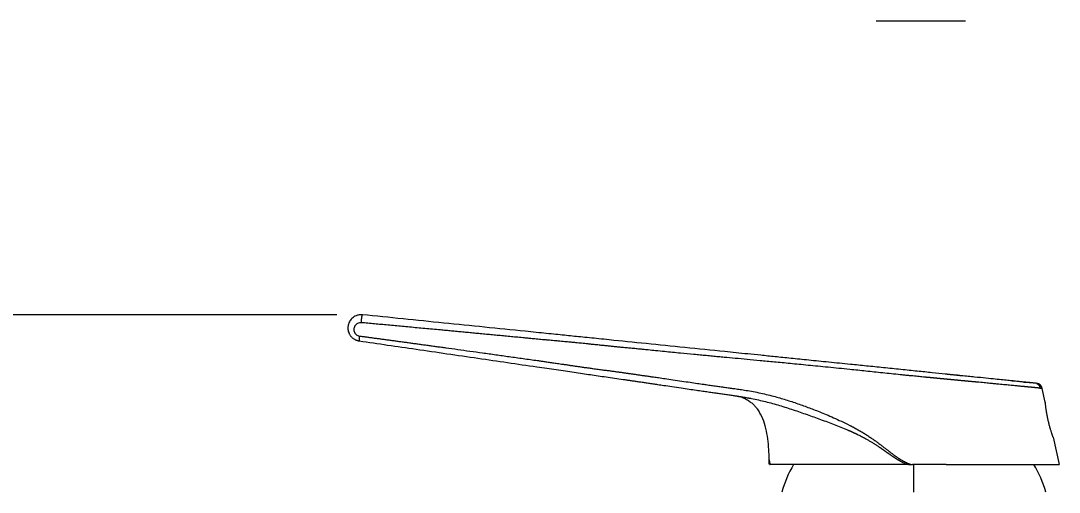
# Model space of a CAD drawing. Extents: x 840 to 1630, y 0 to 579.
# Drawn here: x 1212.2 to 1373.6, y 377.2 to 450.4 of the extents above; entities that cross this region are included whole.
import ezdxf

# ---------------------------------------------------------------- set-up
doc = ezdxf.new("R2010")
doc.units = 0
doc.header["$LTSCALE"] = 10
doc.header["$MEASUREMENT"] = 0
doc.header["$PDMODE"] = 3
doc.header["$PDSIZE"] = -10
doc.layers.get('0').update_dxf_attribs({"linetype": 'CONTINUOUS'})
doc.layers.get('DEFPOINTS').update_dxf_attribs({"linetype": 'CONTINUOUS'})
doc.layers.add('1', color=7, linetype='CONTINUOUS')
doc.styles.add('Daelim Dimension', font='NanumGothic.ttf')
doc.dimstyles.new('DEFAULT', dxfattribs={"dimscale": 2, "dimtxt": 2, "dimasz": 2, "dimexe": 0, "dimexo": 2, "dimgap": 1, "dimtad": 1, "dimdec": 0, "dimzin": 9, "dimdsep": 46, "dimtxsty": 'Daelim Dimension', "dimcen": 0.5, "dimclrd": 5, "dimclre": 5, "dimclrt": 256, "dimadec": 1, "dimazin": 0, "dimtfac": 1, "dimtdec": 0, "dimtix": 1, "dimtmove": 0, "dimatfit": 3, "dimfxl": 1, "dimtolj": 1, "dimtzin": 1, "dimlwd": 9, "dimlwe": 9, "dimarcsym": 0})

# ---------------------------------------------------------------- blocks, each defined once
blk = doc.blocks.new('*D1')
at = {"color": 5, "lineweight": 9, "ltscale": 0.5, "transparency": 16777216}
for p, q in [((1261.28, 404.71), (1140.57, 404.71)), ((1142.57, 261.15), (1142.57, 400.71)), ((1333.13, 257.15), (1140.57, 257.15))]:
    blk.add_line(p, q, dxfattribs=at)
at = {"color": 5, "ltscale": 0.5, "transparency": 16777216}
for points in [[(1141.91, 400.71), (1143.24, 400.71), (1142.57, 404.71)], [(1141.91, 261.15), (1143.24, 261.15), (1142.57, 257.15)]]:
    blk.add_solid(points, dxfattribs=at)
at = {"layer": 'DEFPOINTS', "color": 0, "ltscale": 0.5, "transparency": 16777216}
for p in [(1142.57, 404.71), (1265.28, 404.71), (1337.13, 257.15)]:
    blk.add_point(p, dxfattribs=at)
at = {"color": 7, "lineweight": -3, "ltscale": 0.5, "transparency": 16777216, "insert": (1135.13, 330.93), "char_height": 10, "attachment_point": 5, "rotation": 90, "style": 'Daelim Dimension'}
blk.add_mtext('\\A1;148', dxfattribs=at)

msp = doc.modelspace()

# ---------------------------------------------------------------- linework, layer by layer
at = {"layer": '1', "color": 7, "linetype": 'Continuous', "lineweight": 18}
for p, q in [((1371.4, 391.13), (1370.92, 393.3)), ((1323.51, 392.1), (1323.51, 392.1)), ((1323.51, 392.1), (1323.51, 392.1)), ((1323.51, 392.1), (1323.51, 392.1)), ((1371.4, 391.13), (1371.4, 391.12)), ((1372.61, 385.71), (1373.56, 381.45))]:
    msp.add_line(p, q, dxfattribs=at)
at = {"layer": '1', "color": 7, "linetype": 'Continuous', "lineweight": 13}
msp.add_line((1350.96, 377.15), (1350.96, 381.48), dxfattribs=at)
at = {"layer": '1', "color": 7, "linetype": 'Continuous', "lineweight": 18}
for centre, start, end in [((1346.84, 372.67), 148.8775, 164.6659), ((1355.08, 372.67), 15.3328, 31.0689)]:
    msp.add_arc(centre, 17, start, end, dxfattribs=at)
msp.add_ellipse((1369.94, 393.08), major_axis=(0.101, 0.995), ratio=1, start_param=5.03359, end_param=6.283181, dxfattribs=at)
for points, knots in [([(1345.13, 450.43), (1346.26, 450.43), (1347.4, 450.43), (1349.12, 450.43), (1349.7, 450.43), (1350.87, 450.43), (1351.45, 450.43), (1352.19, 450.43), (1352.34, 450.43), (1352.56, 450.43), (1352.63, 450.43), (1352.78, 450.43), (1353.15, 450.43), (1353.52, 450.43), (1354.39, 450.43), (1354.98, 450.43), (1356.13, 450.43), (1356.71, 450.43), (1357.85, 450.43), (1358.42, 450.43), (1358.98, 450.43)], [0, 0, 0, 0, 0.25, 0.25, 0.375, 0.375, 0.5, 0.5, 0.53125, 0.53125, 0.546875, 0.546875, 0.5625, 0.625, 0.625, 0.75, 0.75, 0.875, 0.875, 1, 1, 1, 1]), ([(1265.28, 404.71), (1265.1, 404.73), (1264.76, 404.73), (1264.16, 404.57), (1263.62, 404.21), (1263.25, 403.72), (1263.05, 403.22), (1262.97, 402.64), (1263.02, 402.18), (1263.14, 401.96), (1263.14, 401.95)], [0, 0, 0, 0, 0.126346, 0.240537, 0.431813, 0.576845, 0.682646, 0.816564, 0.998628, 1, 1, 1, 1]), ([(1290.57, 402.16), (1288.46, 402.38), (1286.35, 402.59), (1282.13, 403.02), (1280.02, 403.23), (1275.8, 403.66), (1273.69, 403.88), (1269.47, 404.31), (1267.36, 404.52), (1265.25, 404.74)], [0, 0, 0, 0, 0.25, 0.25, 0.5, 0.5, 0.75, 0.75, 1, 1, 1, 1]), ([(1263.14, 401.95), (1263.17, 401.89), (1263.22, 401.78), (1263.31, 401.61), (1263.42, 401.45), (1263.55, 401.31), (1263.69, 401.17), (1263.84, 401.05), (1263.96, 400.97), (1264.05, 400.92), (1264.08, 400.9), (1264.12, 400.88), (1264.16, 400.86), (1264.2, 400.84), (1264.24, 400.82), (1264.28, 400.81), (1264.32, 400.79), (1264.36, 400.78), (1264.4, 400.76), (1264.44, 400.75), (1264.49, 400.74), (1264.53, 400.73), (1264.57, 400.71), (1264.62, 400.71), (1264.66, 400.7), (1264.7, 400.69), (1264.73, 400.68), (1264.75, 400.68)], [0, 0, 0, 0, 0.085653, 0.176878, 0.265309, 0.35837, 0.450701, 0.54225, 0.632992, 0.652925, 0.672912, 0.692954, 0.71305, 0.733199, 0.753403, 0.773661, 0.793972, 0.814337, 0.834756, 0.855229, 0.875756, 0.896336, 0.916969, 0.937653, 0.958387, 0.97917, 1, 1, 1, 1]), ([(1264.75, 400.68), (1267.7, 400.25), (1273.85, 399.35), (1283.07, 398.01), (1289.33, 397.09), (1292.39, 396.64)], [0, 0, 0, 0, 0.320048, 0.668285, 1, 1, 1, 1]), ([(1305.81, 394.68), (1305.89, 394.67), (1306.07, 394.65), (1306.34, 394.61), (1306.62, 394.57), (1306.9, 394.52), (1307.19, 394.48), (1307.48, 394.44), (1307.78, 394.4), (1308.09, 394.35), (1308.4, 394.31), (1308.72, 394.26), (1309.04, 394.21), (1309.38, 394.16), (1309.71, 394.11), (1310.06, 394.06), (1310.53, 393.99), (1311.22, 393.89), (1312.2, 393.75), (1313.42, 393.57), (1314.73, 393.38), (1316, 393.19), (1317.12, 393.03), (1318.11, 392.89), (1318.86, 392.78), (1319.41, 392.7), (1319.79, 392.64), (1320.18, 392.59), (1320.55, 392.53), (1320.92, 392.48), (1321.29, 392.42), (1321.65, 392.37), (1322.01, 392.32), (1322.36, 392.27), (1322.71, 392.22), (1322.94, 392.18), (1323.05, 392.17)], [0, 0, 0, 0, 0.01529, 0.030933, 0.046928, 0.063276, 0.079978, 0.097032, 0.11444, 0.132201, 0.150316, 0.168784, 0.187605, 0.20678, 0.226309, 0.246192, 0.266429, 0.309068, 0.365795, 0.436617, 0.521546, 0.593625, 0.658377, 0.715797, 0.76588, 0.78863, 0.811088, 0.833252, 0.855123, 0.8767, 0.897984, 0.918974, 0.939671, 0.960074, 0.980184, 1, 1, 1, 1]), ([(1369.19, 394.15), (1368.9, 394.18), (1368.19, 394.25), (1367.13, 394.36), (1366.38, 394.43), (1366.16, 394.46)], [0, 0, 0, 0, 0.429707, 0.843825, 1, 1, 1, 1]), ([(1369.78, 394.1), (1369.7, 394.11), (1369.48, 394.13), (1368.91, 394.17), (1368.38, 394.2), (1368.08, 394.22)], [0, 0, 0, 0, 0.331439, 0.664759, 1, 1, 1, 1]), ([(1370.67, 393.22), (1370.66, 393.3), (1370.62, 393.46), (1370.5, 393.69), (1370.32, 393.89), (1370.17, 393.98), (1370.09, 394.02)], [0, 0, 0, 0, 0.237697, 0.488898, 0.745933, 1, 1, 1, 1]), ([(1370.65, 393.32), (1370.65, 393.32), (1370.67, 393.32), (1370.69, 393.32), (1370.71, 393.32), (1370.73, 393.32), (1370.75, 393.31), (1370.76, 393.31), (1370.78, 393.31), (1370.8, 393.31), (1370.81, 393.31), (1370.82, 393.31), (1370.84, 393.3), (1370.85, 393.3), (1370.86, 393.3), (1370.87, 393.3), (1370.88, 393.3), (1370.89, 393.3), (1370.89, 393.3), (1370.9, 393.3), (1370.9, 393.3), (1370.91, 393.3), (1370.91, 393.3), (1370.91, 393.3), (1370.91, 393.3), (1370.92, 393.3), (1370.92, 393.3)], [0, 0, 0, 0, 0.033848, 0.076784, 0.119635, 0.162402, 0.205085, 0.247682, 0.290195, 0.332624, 0.374968, 0.417227, 0.459402, 0.501492, 0.543498, 0.58542, 0.627257, 0.669009, 0.710677, 0.752261, 0.793761, 0.835177, 0.876509, 0.917756, 0.95892, 1, 1, 1, 1]), ([(1370.92, 393.3), (1370.92, 393.3), (1370.92, 393.3), (1370.91, 393.3), (1370.91, 393.3), (1370.91, 393.3), (1370.91, 393.3), (1370.91, 393.3), (1370.91, 393.3), (1370.91, 393.3), (1370.91, 393.3), (1370.9, 393.3), (1370.9, 393.3), (1370.9, 393.3), (1370.89, 393.3), (1370.89, 393.3), (1370.89, 393.3), (1370.88, 393.3), (1370.88, 393.3), (1370.88, 393.3), (1370.87, 393.3), (1370.87, 393.3), (1370.86, 393.3), (1370.86, 393.3), (1370.85, 393.3), (1370.84, 393.3), (1370.84, 393.3), (1370.83, 393.31), (1370.83, 393.31), (1370.82, 393.31), (1370.81, 393.31), (1370.8, 393.31), (1370.8, 393.31), (1370.79, 393.31), (1370.78, 393.31), (1370.77, 393.31), (1370.76, 393.31), (1370.75, 393.31), (1370.75, 393.31), (1370.74, 393.31), (1370.73, 393.32), (1370.72, 393.32), (1370.71, 393.32), (1370.7, 393.32), (1370.69, 393.32), (1370.67, 393.32), (1370.66, 393.32), (1370.66, 393.32), (1370.65, 393.32)], [0, 0, 0, 0, 0.021243, 0.042508, 0.063795, 0.085104, 0.106436, 0.12779, 0.149167, 0.170566, 0.191987, 0.21343, 0.234896, 0.256384, 0.277895, 0.299428, 0.320983, 0.342561, 0.364161, 0.385784, 0.407429, 0.429096, 0.450786, 0.472498, 0.494233, 0.51599, 0.53777, 0.559572, 0.581396, 0.603243, 0.625113, 0.647005, 0.668919, 0.690856, 0.712815, 0.734797, 0.756801, 0.778828, 0.800877, 0.822949, 0.845043, 0.86716, 0.889299, 0.911461, 0.933645, 0.955852, 0.978081, 1, 1, 1, 1]), ([(1323.51, 392.09), (1323.77, 392.05), (1324.28, 391.93), (1324.96, 391.6), (1325.54, 391.22), (1326.01, 390.83), (1326.37, 390.44), (1326.73, 389.96), (1326.9, 389.7), (1326.97, 389.56)], [0, 0, 0, 0, 0.128112, 0.258074, 0.381789, 0.50172, 0.620736, 0.741964, 1, 1, 1, 1]), ([(1372.61, 385.71), (1372.61, 385.71), (1372.61, 385.72), (1372.6, 385.74), (1372.59, 385.76), (1372.58, 385.8), (1372.57, 385.84), (1372.56, 385.84), (1372.56, 385.86), (1372.56, 385.86), (1372.55, 385.89), (1372.54, 385.9), (1372.53, 385.95), (1372.5, 386.03), (1372.47, 386.12), (1372.45, 386.19), (1372.44, 386.22), (1372.42, 386.26), (1372.42, 386.27), (1372.41, 386.3), (1372.39, 386.37), (1372.35, 386.5), (1372.29, 386.69), (1372.24, 386.83), (1372.22, 386.92), (1372.21, 386.94), (1372.2, 386.98), (1372.18, 387.03), (1372.17, 387.09), (1372.13, 387.21), (1372.09, 387.36), (1372.04, 387.53), (1372.01, 387.65), (1372, 387.7), (1371.98, 387.76), (1371.98, 387.78), (1371.97, 387.82), (1371.94, 387.93), (1371.89, 388.13), (1371.85, 388.3), (1371.81, 388.48), (1371.79, 388.57), (1371.77, 388.68), (1371.76, 388.7), (1371.75, 388.74), (1371.74, 388.81), (1371.73, 388.88), (1371.7, 389.01), (1371.67, 389.18), (1371.64, 389.35), (1371.62, 389.47), (1371.61, 389.51), (1371.6, 389.57), (1371.6, 389.59), (1371.59, 389.63), (1371.57, 389.73), (1371.55, 389.9), (1371.52, 390.05), (1371.51, 390.19), (1371.5, 390.25), (1371.48, 390.38), (1371.46, 390.5), (1371.45, 390.67), (1371.44, 390.76), (1371.43, 390.81), (1371.43, 390.82), (1371.43, 390.84), (1371.43, 390.85), (1371.42, 390.88), (1371.42, 390.9), (1371.42, 390.95), (1371.41, 391.01), (1371.41, 391.06), (1371.4, 391.08), (1371.4, 391.09), (1371.4, 391.11), (1371.4, 391.11), (1371.4, 391.13), (1371.4, 391.13), (1371.4, 391.13)], [0, 0, 0, 0, 0.031253, 0.031253, 0.062507, 0.09376, 0.09376, 0.101573, 0.101573, 0.109386, 0.109386, 0.125013, 0.125013, 0.156266, 0.18752, 0.18752, 0.203146, 0.203146, 0.21096, 0.21096, 0.218773, 0.250026, 0.281279, 0.312533, 0.312533, 0.320346, 0.320346, 0.328159, 0.343786, 0.343786, 0.375039, 0.406293, 0.406293, 0.421919, 0.421919, 0.429733, 0.429733, 0.437546, 0.468799, 0.500052, 0.500052, 0.531306, 0.531306, 0.539119, 0.539119, 0.546932, 0.562559, 0.562559, 0.593812, 0.625066, 0.625066, 0.640692, 0.640692, 0.648505, 0.648505, 0.656319, 0.687572, 0.718825, 0.718825, 0.750079, 0.750079, 0.781332, 0.812585, 0.843838, 0.843838, 0.851652, 0.851652, 0.859465, 0.859465, 0.875092, 0.875092, 0.906345, 0.937598, 0.937598, 0.953225, 0.953225, 0.968852, 0.968852, 1, 1, 1, 1]), ([(1328.51, 381.45), (1328.5, 381.7), (1328.48, 382.21), (1328.45, 383.27), (1328.34, 385.18), (1328, 387.37), (1327.35, 388.93), (1327.02, 389.48), (1326.96, 389.58)], [0, 0, 0, 0, 0.095785, 0.191571, 0.383142, 0.766284, 0.957855, 1, 1, 1, 1]), ([(1348.85, 381.45), (1346.1, 381.45), (1340.69, 381.45), (1333.97, 381.45), (1329.89, 381.45), (1328.78, 381.45), (1328.59, 381.45)], [0, 0, 0, 0, 0.265766, 0.531541, 0.797315, 1, 1, 1, 1]), ([(1356.01, 381.45), (1355.58, 381.45), (1355.15, 381.45), (1354.49, 381.45), (1354.28, 381.45), (1353.84, 381.45), (1353.62, 381.45), (1352.96, 381.45), (1352.52, 381.45), (1351.65, 381.45), (1351.21, 381.45), (1350.77, 381.45)], [0, 0, 0, 0, 0.25, 0.25, 0.375, 0.375, 0.5, 0.5, 0.75, 0.75, 1, 1, 1, 1]), ([(1356.01, 381.45), (1356.63, 381.45), (1357.24, 381.45), (1358.44, 381.45), (1359.04, 381.45), (1360.2, 381.45), (1360.77, 381.45), (1361.89, 381.45), (1362.44, 381.45), (1363.05, 381.45), (1363.11, 381.45), (1363.25, 381.45), (1363.32, 381.45), (1363.52, 381.45), (1363.91, 381.45), (1364.3, 381.45), (1365.06, 381.45), (1365.55, 381.45), (1366.49, 381.45), (1366.94, 381.45), (1367.81, 381.45), (1368.23, 381.45), (1368.67, 381.45), (1368.72, 381.45), (1368.82, 381.45), (1368.87, 381.45), (1369.02, 381.45), (1369.3, 381.45), (1369.58, 381.45), (1370.1, 381.45), (1370.76, 381.45), (1371.33, 381.45), (1371.84, 381.45), (1372.08, 381.45), (1372.32, 381.45), (1372.34, 381.45), (1372.39, 381.45), (1372.42, 381.45), (1372.49, 381.45), (1372.64, 381.45), (1372.77, 381.45), (1373, 381.45), (1373.27, 381.45), (1373.43, 381.45), (1373.54, 381.45), (1373.56, 381.45), (1373.56, 381.45)], [0, 0, 0, 0, 0.0625, 0.0625, 0.125, 0.125, 0.1875, 0.1875, 0.25, 0.25, 0.257812, 0.257812, 0.265625, 0.265625, 0.28125, 0.3125, 0.3125, 0.375, 0.375, 0.4375, 0.4375, 0.5, 0.5, 0.507812, 0.507812, 0.515625, 0.515625, 0.53125, 0.5625, 0.5625, 0.625, 0.6875, 0.6875, 0.75, 0.75, 0.757812, 0.757812, 0.765625, 0.765625, 0.78125, 0.8125, 0.8125, 0.875, 0.9375, 0.9375, 1, 1, 1, 1])]:
    msp.add_open_spline(points, degree=3, knots=knots, dxfattribs=at)
for points, degree in [([(1265.08, 403.5), (1264.98, 403.51), (1264.79, 403.5), (1264.51, 403.4), (1264.26, 403.23), (1264.07, 403), (1263.94, 402.73), (1263.9, 402.43), (1263.95, 402.14), (1264.07, 401.87), (1264.27, 401.65), (1264.52, 401.5), (1264.7, 401.45), (1264.8, 401.43)], 3), ([(1303.62, 400.83), (1303.07, 400.89), (1302, 401), (1300.52, 401.15), (1299.14, 401.29), (1297.9, 401.41), (1296.68, 401.54), (1295.32, 401.68), (1293.86, 401.83), (1292.29, 401.99), (1291.16, 402.1), (1290.57, 402.16)], 3), ([(1321.61, 399), (1319.49, 399.22), (1315.34, 399.64), (1309.35, 400.25), (1305.5, 400.64), (1303.62, 400.83)], 3), ([(1341.11, 397.02), (1339.94, 397.14), (1337.71, 397.36), (1334.59, 397.68), (1331.83, 397.96), (1329.36, 398.21), (1327.15, 398.44), (1325.14, 398.64), (1323.31, 398.83), (1322.16, 398.95), (1321.61, 399)], 3), ([(1341.01, 396.23), (1339.84, 396.35), (1337.6, 396.57), (1334.49, 396.88), (1331.72, 397.15), (1329.25, 397.39), (1327.04, 397.6), (1325.03, 397.79), (1323.19, 397.96), (1322.04, 398.06), (1321.48, 398.11)], 3), ([(1292.39, 396.64), (1293.43, 396.49), (1295.43, 396.2), (1298.21, 395.79), (1300.71, 395.43), (1303.09, 395.08), (1304.88, 394.82), (1305.81, 394.68)], 3), ([(1348.85, 395.41), (1347.93, 395.51), (1346.11, 395.7), (1343.49, 395.97), (1341.82, 396.15), (1341.01, 396.23)], 3), ([(1348.95, 396.22), (1348.03, 396.31), (1346.21, 396.5), (1343.59, 396.77), (1341.92, 396.94), (1341.11, 397.02)], 3), ([(1355.84, 395.52), (1355.21, 395.58), (1353.84, 395.72), (1351.53, 395.96), (1349.84, 396.13), (1348.95, 396.22)], 3), ([(1370.04, 394.07), (1370.04, 394.07), (1370.02, 394.08), (1369.9, 394.09), (1369.69, 394.11), (1369.4, 394.14), (1369.01, 394.18), (1368.53, 394.23), (1367.97, 394.28), (1367.33, 394.35), (1366.61, 394.42), (1365.8, 394.51), (1364.84, 394.6), (1363.66, 394.72), (1362.22, 394.87), (1360.47, 395.05), (1358.37, 395.26), (1356.73, 395.43), (1355.84, 395.52)], 3), ([(1358.26, 395.26), (1357.12, 395.38), (1355.88, 395.5)], 2), ([(1370.22, 394.03), (1370.22, 394.04), (1370.21, 394.04), (1370.19, 394.04)], 3), ([(1323.58, 393.18), (1323.83, 393.15), (1324.38, 393.07), (1325.42, 392.91), (1326.57, 392.69), (1327.75, 392.44), (1328.89, 392.15), (1329.91, 391.87), (1330.83, 391.6), (1331.75, 391.31), (1332.68, 391), (1333.61, 390.67), (1334.52, 390.34), (1335.38, 390.02), (1336.32, 389.65), (1337.35, 389.23), (1338.47, 388.75), (1339.68, 388.19), (1340.56, 387.77), (1341.01, 387.54)], 3), ([(1323.05, 392.17), (1323.13, 392.15), (1323.28, 392.13), (1323.43, 392.11), (1323.51, 392.1)], 3), ([(1323.5, 392.12), (1325.4, 391.78)], 1), ([(1325.25, 391.81), (1325.63, 391.74)], 1), ([(1325.4, 391.78), (1325.64, 391.74)], 1), ([(1328.48, 382.19), (1328.6, 381.45)], 1), ([(1328.48, 382.19), (1328.6, 381.45)], 1), ([(1328.51, 381.45), (1328.51, 381.45), (1328.54, 381.45), (1328.59, 381.45)], 3), ([(1348.73, 382.07), (1348.97, 381.94), (1349.44, 381.7), (1349.89, 381.52), (1350.12, 381.45)], 3), ([(1348.85, 382.27), (1349.07, 382.13), (1349.51, 381.89), (1350.15, 381.62), (1350.57, 381.49), (1350.77, 381.45)], 3), ([(1350.12, 381.45), (1349.7, 381.45), (1349.27, 381.45), (1348.85, 381.45)], 3), ([(1350.12, 381.45), (1350.19, 381.45), (1350.34, 381.45), (1350.55, 381.45), (1350.7, 381.45), (1350.77, 381.45)], 3)]:
    msp.add_open_spline(points, degree=degree, dxfattribs=at)
at = {"layer": '1', "color": 7, "linetype": 'Continuous', "lineweight": 13}
for points, weights in [([(1265.08, 403.5), (1265.14, 404.08), (1265.2, 404.6), (1265.24, 404.72)], [1.23934319179, 0.959453961697, 0.925042722443, 1.13610947403]), ([(1264.8, 401.43), (1264.74, 400.97), (1264.72, 400.69), (1264.75, 400.68)], [1.07785047744, 0.950035528355, 0.979605560198, 1.16656057297])]:
    msp.add_rational_spline(points, weights, degree=3, dxfattribs=at)
at = {"layer": '1', "color": 7, "linetype": 'Continuous', "lineweight": 18}
msp.add_rational_spline([(1265.24, 404.72), (1265.24, 404.73), (1265.25, 404.74), (1265.25, 404.74)], [1.13611002587, 1.16570383964, 1.20012349454, 1.23936899056], degree=3, dxfattribs=at)
at = {"layer": '1', "color": 7, "linetype": 'Continuous', "lineweight": 13}
for points, knots in [([(1290.43, 401.13), (1290.09, 401.16), (1289.42, 401.23), (1288.41, 401.32), (1287.42, 401.42), (1286.44, 401.51), (1285.48, 401.6), (1284.53, 401.69), (1283.59, 401.78), (1282.67, 401.87), (1281.76, 401.96), (1280.86, 402.04), (1279.97, 402.12), (1279.11, 402.21), (1278.25, 402.29), (1277.27, 402.38), (1276.18, 402.48), (1274.96, 402.59), (1273.78, 402.7), (1272.61, 402.81), (1271.47, 402.92), (1270.35, 403.02), (1269.25, 403.12), (1268.18, 403.22), (1267.13, 403.32), (1266.1, 403.41), (1265.42, 403.47), (1265.08, 403.5)], [0, 0, 0, 0, 0.040203, 0.079869, 0.119, 0.157595, 0.195655, 0.233179, 0.270167, 0.306619, 0.342536, 0.377917, 0.412762, 0.447071, 0.480845, 0.514084, 0.562753, 0.610523, 0.657394, 0.703366, 0.748439, 0.792613, 0.835888, 0.878264, 0.919742, 0.96032, 1, 1, 1, 1]), ([(1264.8, 401.43), (1264.99, 401.41), (1265.37, 401.36), (1265.94, 401.28), (1266.52, 401.2), (1267.1, 401.12), (1267.7, 401.04), (1268.3, 400.96), (1268.91, 400.88), (1269.52, 400.8), (1270.15, 400.71), (1270.78, 400.62), (1271.42, 400.54), (1272.07, 400.45), (1272.73, 400.36), (1273.39, 400.27), (1274.06, 400.18), (1274.74, 400.08), (1275.43, 399.99), (1276.12, 399.89), (1276.82, 399.8), (1277.53, 399.7), (1278.62, 399.55), (1280.1, 399.35), (1282, 399.08), (1283.97, 398.81), (1286, 398.53), (1288.1, 398.23), (1290.27, 397.93), (1291.74, 397.72), (1292.48, 397.62)], [0, 0, 0, 0, 0.020329, 0.040937, 0.061826, 0.082995, 0.104445, 0.126174, 0.148184, 0.170473, 0.193044, 0.215894, 0.239024, 0.262435, 0.286126, 0.310098, 0.334349, 0.358881, 0.383693, 0.408786, 0.434159, 0.459813, 0.485746, 0.551882, 0.62046, 0.691481, 0.764946, 0.840853, 0.919205, 1, 1, 1, 1]), ([(1303.49, 399.87), (1303.41, 399.88), (1303.23, 399.9), (1302.96, 399.92), (1302.67, 399.95), (1302.37, 399.98), (1302.04, 400.02), (1301.63, 400.06), (1301.15, 400.11), (1300.61, 400.16), (1300.08, 400.22), (1299.58, 400.27), (1299.11, 400.32), (1298.67, 400.36), (1298.26, 400.4), (1297.87, 400.44), (1297.51, 400.48), (1297.12, 400.51), (1296.69, 400.55), (1296.2, 400.6), (1295.66, 400.65), (1294.95, 400.71), (1294.23, 400.77), (1293.54, 400.84), (1293.02, 400.88), (1292.53, 400.93), (1292.07, 400.97), (1291.63, 401.01), (1291.21, 401.06), (1290.81, 401.09), (1290.56, 401.12), (1290.43, 401.13)], [0, 0, 0, 0, 0.019225, 0.039889, 0.061995, 0.08554, 0.110516, 0.1369, 0.17898, 0.221004, 0.262808, 0.30026, 0.335872, 0.369586, 0.401367, 0.431201, 0.459093, 0.485061, 0.519782, 0.557291, 0.597333, 0.645146, 0.720743, 0.762859, 0.802488, 0.839945, 0.875451, 0.909152, 0.94113, 0.971416, 1, 1, 1, 1]), ([(1321.48, 398.11), (1321.33, 398.13), (1321.03, 398.16), (1320.58, 398.2), (1320.12, 398.24), (1319.65, 398.29), (1319.18, 398.33), (1318.71, 398.38), (1318.24, 398.42), (1317.76, 398.47), (1317.28, 398.51), (1316.26, 398.61), (1314.58, 398.77), (1312.59, 398.97), (1310.92, 399.14), (1309.78, 399.25), (1308.9, 399.34), (1308.26, 399.4), (1307.66, 399.46), (1307.01, 399.53), (1306.24, 399.6), (1305.5, 399.67), (1304.8, 399.74), (1304.13, 399.81), (1303.7, 399.85), (1303.49, 399.87)], [0, 0, 0, 0, 0.025097, 0.050414, 0.07595, 0.101705, 0.12768, 0.153874, 0.180288, 0.206921, 0.233774, 0.260846, 0.376338, 0.514225, 0.591607, 0.65492, 0.704171, 0.739368, 0.760517, 0.80523, 0.848023, 0.888895, 0.927849, 0.964884, 1, 1, 1, 1]), ([(1292.48, 397.62), (1292.57, 397.61), (1292.75, 397.58), (1293.03, 397.54), (1293.32, 397.5), (1293.63, 397.46), (1293.95, 397.41), (1294.29, 397.36), (1294.64, 397.31), (1295.01, 397.26), (1295.4, 397.2), (1295.8, 397.14), (1296.26, 397.07), (1296.78, 397), (1297.34, 396.92), (1297.91, 396.83), (1298.46, 396.75), (1299, 396.67), (1299.43, 396.61), (1299.76, 396.56), (1299.99, 396.53), (1300.24, 396.5), (1300.51, 396.46), (1300.8, 396.42), (1301.13, 396.37), (1301.5, 396.32), (1301.89, 396.27), (1302.27, 396.22), (1302.62, 396.17), (1302.96, 396.13), (1303.28, 396.09), (1303.59, 396.05), (1303.89, 396.01), (1304.18, 395.97), (1304.47, 395.93), (1304.76, 395.89), (1305.05, 395.85), (1305.33, 395.81), (1305.62, 395.77), (1305.81, 395.74), (1305.91, 395.72)], [0, 0, 0, 0, 0.019434, 0.040035, 0.061809, 0.084759, 0.108883, 0.13417, 0.160607, 0.188169, 0.216827, 0.246538, 0.277254, 0.32002, 0.362467, 0.404434, 0.445763, 0.486296, 0.52587, 0.541774, 0.559174, 0.57798, 0.59808, 0.619343, 0.641618, 0.672091, 0.701222, 0.729166, 0.756084, 0.780561, 0.804202, 0.827148, 0.849533, 0.871482, 0.89311, 0.914527, 0.935832, 0.957122, 0.978484, 1, 1, 1, 1]), ([(1305.91, 395.72), (1305.99, 395.71), (1306.15, 395.69), (1306.39, 395.66), (1306.64, 395.62), (1306.88, 395.59), (1307.14, 395.55), (1307.4, 395.52), (1307.66, 395.48), (1307.93, 395.44), (1308.2, 395.4), (1308.47, 395.36), (1308.75, 395.32), (1309.04, 395.28), (1309.32, 395.24), (1309.62, 395.2), (1309.91, 395.16), (1310.22, 395.11), (1310.68, 395.05), (1311.37, 394.95), (1312.37, 394.8), (1313.57, 394.62), (1314.87, 394.43), (1316.15, 394.25), (1317.28, 394.08), (1318.25, 393.94), (1318.97, 393.84), (1319.5, 393.76), (1319.89, 393.7), (1320.27, 393.65), (1320.65, 393.6), (1321.02, 393.54), (1321.38, 393.49), (1321.74, 393.44), (1322.09, 393.39), (1322.44, 393.34), (1322.78, 393.29), (1323.01, 393.26), (1323.12, 393.25)], [0, 0, 0, 0, 0.01375, 0.027748, 0.041996, 0.056493, 0.071239, 0.086233, 0.101477, 0.116969, 0.13271, 0.1487, 0.164939, 0.181426, 0.198161, 0.215145, 0.232377, 0.249857, 0.267585, 0.31322, 0.371017, 0.440967, 0.523058, 0.597584, 0.663071, 0.719527, 0.76696, 0.789725, 0.812173, 0.834304, 0.85612, 0.87762, 0.898804, 0.919673, 0.940227, 0.960466, 0.98039, 1, 1, 1, 1]), ([(1356.01, 394.72), (1355.99, 394.72), (1355.95, 394.72), (1355.9, 394.73), (1355.84, 394.73), (1355.78, 394.74), (1355.73, 394.74), (1355.67, 394.75), (1355.61, 394.75), (1355.55, 394.76), (1355.49, 394.77), (1355.44, 394.77), (1355.38, 394.78), (1355.32, 394.78), (1355.26, 394.79), (1355.2, 394.79), (1355.14, 394.8), (1355.08, 394.8), (1355.02, 394.81), (1354.96, 394.82), (1354.9, 394.82), (1354.84, 394.83), (1354.77, 394.83), (1354.71, 394.84), (1354.65, 394.84), (1354.59, 394.85), (1354.53, 394.86), (1354.46, 394.86), (1354.4, 394.87), (1354.34, 394.87), (1354.27, 394.88), (1354.21, 394.89), (1354.14, 394.89), (1354.08, 394.9), (1354.02, 394.91), (1353.95, 394.91), (1353.88, 394.92), (1353.82, 394.92), (1353.75, 394.93), (1353.69, 394.94), (1353.62, 394.94), (1353.55, 394.95), (1353.49, 394.96), (1353.42, 394.96), (1353.35, 394.97), (1353.29, 394.97), (1353.22, 394.98), (1353.15, 394.99), (1353.08, 394.99), (1353.01, 395), (1352.94, 395.01), (1352.87, 395.01), (1352.8, 395.02), (1352.73, 395.03), (1352.54, 395.05), (1352.22, 395.08), (1351.77, 395.12), (1351.3, 395.17), (1350.89, 395.21), (1350.57, 395.24), (1350.31, 395.26), (1350.05, 395.29), (1349.77, 395.32), (1349.47, 395.35), (1349.17, 395.38), (1348.96, 395.4), (1348.85, 395.41)], [0, 0, 0, 0, 0.008026, 0.016083, 0.024171, 0.032291, 0.040442, 0.048625, 0.05684, 0.065087, 0.073365, 0.081675, 0.090018, 0.098392, 0.106799, 0.115238, 0.12371, 0.132213, 0.14075, 0.149319, 0.15792, 0.166555, 0.175222, 0.183922, 0.192655, 0.201421, 0.21022, 0.219052, 0.227918, 0.236816, 0.245748, 0.254714, 0.263712, 0.272745, 0.28181, 0.290909, 0.300042, 0.309209, 0.318409, 0.327643, 0.33691, 0.346211, 0.355546, 0.364915, 0.374318, 0.383754, 0.393225, 0.402729, 0.412267, 0.421839, 0.431445, 0.441084, 0.450758, 0.460465, 0.470207, 0.530606, 0.593742, 0.659601, 0.728163, 0.761241, 0.796254, 0.833193, 0.872051, 0.912816, 0.955471, 1, 1, 1, 1]), ([(1370.65, 393.32), (1370.65, 393.32), (1370.65, 393.32), (1370.64, 393.32), (1370.63, 393.32), (1370.62, 393.33), (1370.6, 393.33), (1370.59, 393.33), (1370.58, 393.33), (1370.56, 393.33), (1370.55, 393.33), (1370.54, 393.33), (1370.52, 393.33), (1370.51, 393.34), (1370.49, 393.34), (1370.48, 393.34), (1370.46, 393.34), (1370.45, 393.34), (1370.43, 393.34), (1370.41, 393.35), (1370.4, 393.35), (1370.38, 393.35), (1370.36, 393.35), (1370.35, 393.35), (1370.33, 393.35), (1370.31, 393.35), (1370.29, 393.36), (1370.27, 393.36), (1370.26, 393.36), (1370.24, 393.36), (1370.22, 393.36), (1370.2, 393.37), (1370.18, 393.37), (1370.16, 393.37), (1370.14, 393.37), (1370.12, 393.37), (1370.1, 393.38), (1370.07, 393.38), (1370.05, 393.38), (1370.03, 393.38), (1370.01, 393.38), (1369.99, 393.39), (1369.96, 393.39), (1369.94, 393.39), (1369.92, 393.39), (1369.89, 393.39), (1369.87, 393.4), (1369.85, 393.4), (1369.82, 393.4), (1369.8, 393.4), (1369.77, 393.41), (1369.75, 393.41), (1369.72, 393.41), (1369.7, 393.41), (1369.67, 393.42), (1369.64, 393.42), (1369.62, 393.42), (1369.59, 393.42), (1369.56, 393.43), (1369.53, 393.43), (1369.51, 393.43), (1369.48, 393.43), (1369.45, 393.44), (1369.42, 393.44), (1369.39, 393.44), (1369.36, 393.45), (1369.33, 393.45), (1369.3, 393.45), (1369.27, 393.45), (1369.24, 393.46), (1369.21, 393.46), (1369.18, 393.46), (1369.15, 393.47), (1369.11, 393.47), (1369.08, 393.47), (1369.05, 393.47), (1369.02, 393.48), (1368.98, 393.48), (1368.95, 393.48), (1368.92, 393.49), (1368.88, 393.49), (1368.85, 393.49), (1368.81, 393.5), (1368.78, 393.5), (1368.74, 393.5), (1368.71, 393.51), (1368.67, 393.51), (1368.64, 393.51), (1368.6, 393.52), (1368.56, 393.52), (1368.53, 393.52), (1368.49, 393.53), (1368.45, 393.53), (1368.41, 393.54), (1368.37, 393.54), (1368.34, 393.54), (1368.3, 393.55), (1368.26, 393.55), (1368.22, 393.55), (1368.18, 393.56), (1368.14, 393.56), (1368.1, 393.57), (1367.89, 393.58), (1367.49, 393.62), (1366.83, 393.69), (1366.06, 393.76), (1365.18, 393.84), (1364.33, 393.92), (1363.52, 394), (1362.76, 394.07), (1361.85, 394.16), (1361.14, 394.23), (1360.7, 394.27), (1360.58, 394.28), (1360.47, 394.29), (1360.36, 394.3), (1360.24, 394.31), (1360.13, 394.32), (1360.01, 394.33), (1359.89, 394.35), (1359.78, 394.36), (1359.66, 394.37), (1359.54, 394.38), (1359.43, 394.39), (1359.31, 394.4), (1359.19, 394.41), (1359.07, 394.42), (1358.95, 394.44), (1358.83, 394.45), (1358.71, 394.46), (1358.59, 394.47), (1358.47, 394.48), (1358.35, 394.49), (1358.23, 394.5), (1358.11, 394.52), (1357.99, 394.53), (1357.87, 394.54), (1357.74, 394.55), (1357.62, 394.56), (1357.5, 394.57), (1357.38, 394.59), (1357.25, 394.6), (1357.13, 394.61), (1357.01, 394.62), (1356.88, 394.63), (1356.76, 394.64), (1356.63, 394.66), (1356.51, 394.67), (1356.38, 394.68), (1356.26, 394.69), (1356.13, 394.7), (1356.05, 394.71), (1356.01, 394.72)], [0, 0, 0, 0, 0.000047, 0.003177, 0.00631, 0.009446, 0.012585, 0.015728, 0.018873, 0.022022, 0.025174, 0.028329, 0.031487, 0.034649, 0.037813, 0.040981, 0.044152, 0.047326, 0.050503, 0.053683, 0.056867, 0.060053, 0.063243, 0.066436, 0.069632, 0.072831, 0.076034, 0.079239, 0.082448, 0.08566, 0.088875, 0.092093, 0.095314, 0.098539, 0.101766, 0.104997, 0.108231, 0.111468, 0.114708, 0.117951, 0.121198, 0.124448, 0.1277, 0.130956, 0.134215, 0.137478, 0.140743, 0.144011, 0.147283, 0.150558, 0.153836, 0.157117, 0.160401, 0.163689, 0.16698, 0.170273, 0.17357, 0.17687, 0.180174, 0.18348, 0.18679, 0.190102, 0.193418, 0.196738, 0.20006, 0.203385, 0.206714, 0.210046, 0.213381, 0.216719, 0.22006, 0.223405, 0.226753, 0.230104, 0.233458, 0.236815, 0.240176, 0.243539, 0.246906, 0.250276, 0.253649, 0.257026, 0.260406, 0.263788, 0.267174, 0.270564, 0.273956, 0.277352, 0.28075, 0.284152, 0.287558, 0.290966, 0.294378, 0.297792, 0.30121, 0.304631, 0.308056, 0.311483, 0.314914, 0.318348, 0.321785, 0.325225, 0.328668, 0.373954, 0.423052, 0.475961, 0.53268, 0.593217, 0.62858, 0.670385, 0.718635, 0.773336, 0.779002, 0.784668, 0.790334, 0.796, 0.801666, 0.807333, 0.812999, 0.818666, 0.824333, 0.829999, 0.835666, 0.841333, 0.846999, 0.852666, 0.858333, 0.864, 0.869667, 0.875334, 0.881, 0.886667, 0.892334, 0.898001, 0.903668, 0.909334, 0.915001, 0.920668, 0.926334, 0.932001, 0.937668, 0.943334, 0.949001, 0.954667, 0.960334, 0.966, 0.971667, 0.977334, 0.983, 0.988667, 0.994333, 1, 1, 1, 1]), ([(1323.51, 392.1), (1324.25, 391.99), (1324.99, 391.87), (1326.1, 391.65), (1326.46, 391.57), (1327.19, 391.41), (1327.56, 391.32), (1328.28, 391.14), (1328.65, 391.05), (1329.37, 390.85), (1329.73, 390.74), (1330.45, 390.53), (1330.8, 390.42), (1331.52, 390.19), (1331.88, 390.07), (1332.59, 389.84), (1332.94, 389.72), (1333.65, 389.47), (1334.01, 389.35), (1334.72, 389.1), (1335.07, 388.97), (1335.77, 388.72), (1336.13, 388.59), (1336.83, 388.34), (1337.18, 388.21), (1337.88, 387.95), (1338.23, 387.81), (1338.93, 387.54), (1339.28, 387.41), (1339.98, 387.13), (1340.32, 386.99), (1340.67, 386.84)], [0, 0, 0, 0, 0.125, 0.125, 0.1875, 0.1875, 0.25, 0.25, 0.3125, 0.3125, 0.375, 0.375, 0.4375, 0.4375, 0.5, 0.5, 0.5625, 0.5625, 0.625, 0.625, 0.6875, 0.6875, 0.75, 0.75, 0.8125, 0.8125, 0.875, 0.875, 0.9375, 0.9375, 1, 1, 1, 1]), ([(1341.01, 387.54), (1341.03, 387.52), (1341.09, 387.5), (1341.16, 387.46), (1341.24, 387.42), (1341.32, 387.38), (1341.39, 387.34), (1341.47, 387.3), (1341.55, 387.26), (1341.63, 387.22), (1341.7, 387.17), (1341.78, 387.13), (1341.86, 387.09), (1341.94, 387.05), (1342.01, 387.01), (1342.09, 386.96), (1342.17, 386.92), (1342.25, 386.88), (1342.32, 386.83), (1342.4, 386.79), (1342.48, 386.74), (1342.56, 386.7), (1342.64, 386.65), (1342.71, 386.61), (1342.79, 386.56), (1342.87, 386.52), (1342.95, 386.47), (1343.03, 386.42), (1343.1, 386.37), (1343.18, 386.33), (1343.26, 386.28), (1343.34, 386.23), (1343.42, 386.18), (1343.5, 386.13), (1343.57, 386.08), (1343.65, 386.03), (1343.79, 385.95), (1343.99, 385.82), (1344.25, 385.64), (1344.51, 385.47), (1344.83, 385.25), (1345.21, 384.97), (1345.62, 384.67), (1346.03, 384.36), (1346.35, 384.11), (1346.6, 383.91), (1346.76, 383.79), (1346.91, 383.68), (1347.03, 383.58), (1347.13, 383.51), (1347.25, 383.41), (1347.4, 383.3), (1347.57, 383.17), (1347.73, 383.04), (1347.88, 382.93), (1348.01, 382.84), (1348.12, 382.76), (1348.2, 382.7), (1348.29, 382.64), (1348.37, 382.58), (1348.46, 382.52), (1348.54, 382.47), (1348.62, 382.42), (1348.7, 382.37), (1348.77, 382.32), (1348.83, 382.28), (1348.85, 382.27)], [0, 0, 0, 0, 0.00915, 0.018316, 0.027498, 0.036697, 0.045912, 0.055144, 0.064393, 0.073659, 0.082943, 0.092245, 0.101564, 0.110902, 0.120259, 0.129634, 0.139028, 0.148442, 0.157875, 0.167328, 0.176801, 0.186294, 0.195808, 0.205343, 0.214899, 0.224476, 0.234075, 0.243696, 0.253338, 0.263004, 0.272692, 0.282403, 0.292137, 0.301895, 0.311677, 0.321483, 0.331313, 0.363692, 0.396542, 0.429874, 0.463699, 0.519485, 0.579112, 0.624426, 0.682359, 0.706515, 0.728048, 0.746945, 0.763198, 0.776797, 0.787736, 0.812035, 0.834958, 0.8565, 0.876654, 0.895416, 0.906911, 0.918176, 0.929212, 0.940017, 0.950591, 0.960934, 0.971047, 0.980928, 0.990579, 1, 1, 1, 1]), ([(1340.67, 386.84), (1340.7, 386.83), (1340.75, 386.8), (1340.83, 386.77), (1340.91, 386.74), (1340.99, 386.7), (1341.06, 386.67), (1341.14, 386.64), (1341.21, 386.6), (1341.29, 386.57), (1341.36, 386.54), (1341.43, 386.51), (1341.5, 386.48), (1341.57, 386.44), (1341.63, 386.41), (1341.7, 386.38), (1341.76, 386.35), (1341.82, 386.32), (1341.88, 386.3), (1341.94, 386.27), (1342, 386.24), (1342.06, 386.21), (1342.12, 386.18), (1342.26, 386.12), (1342.49, 386), (1342.81, 385.84), (1343.12, 385.68), (1343.46, 385.49), (1343.84, 385.28), (1344.24, 385.04), (1344.64, 384.8), (1345.02, 384.56), (1345.3, 384.38), (1345.46, 384.27), (1345.51, 384.23), (1345.57, 384.2), (1345.62, 384.16), (1345.68, 384.12), (1345.74, 384.08), (1345.79, 384.05), (1345.85, 384.01), (1345.9, 383.97), (1345.96, 383.93), (1346.02, 383.89), (1346.07, 383.85), (1346.13, 383.81), (1346.19, 383.77), (1346.25, 383.73), (1346.31, 383.69), (1346.37, 383.65), (1346.42, 383.61), (1346.48, 383.57), (1346.54, 383.52), (1346.6, 383.48), (1346.66, 383.44), (1346.72, 383.4), (1346.78, 383.35), (1346.85, 383.31), (1346.91, 383.27), (1346.97, 383.22), (1347.03, 383.18), (1347.09, 383.14), (1347.16, 383.09), (1347.22, 383.05), (1347.28, 383), (1347.35, 382.96), (1347.41, 382.91), (1347.48, 382.87), (1347.54, 382.82), (1347.61, 382.78), (1347.67, 382.74), (1347.74, 382.69), (1347.81, 382.65), (1347.87, 382.6), (1347.94, 382.56), (1348.01, 382.51), (1348.08, 382.47), (1348.15, 382.42), (1348.22, 382.38), (1348.29, 382.33), (1348.36, 382.29), (1348.43, 382.24), (1348.51, 382.2), (1348.58, 382.16), (1348.65, 382.11), (1348.7, 382.09), (1348.73, 382.07)], [0, 0, 0, 0, 0.009511, 0.018881, 0.028109, 0.037195, 0.04614, 0.054943, 0.063605, 0.072125, 0.080504, 0.088741, 0.096837, 0.104791, 0.112604, 0.120275, 0.127805, 0.135194, 0.14244, 0.149546, 0.15651, 0.163332, 0.170012, 0.176551, 0.214318, 0.25205, 0.289747, 0.327411, 0.377605, 0.427315, 0.476555, 0.525334, 0.573661, 0.580632, 0.587644, 0.594696, 0.601788, 0.608921, 0.616093, 0.623306, 0.63056, 0.637854, 0.645188, 0.652563, 0.659978, 0.667434, 0.674931, 0.682469, 0.690048, 0.697667, 0.705328, 0.71303, 0.720772, 0.728556, 0.736381, 0.744248, 0.752156, 0.760105, 0.768096, 0.776129, 0.784204, 0.79232, 0.800479, 0.80868, 0.816922, 0.825207, 0.833535, 0.841904, 0.850317, 0.858772, 0.86727, 0.875811, 0.884395, 0.893022, 0.901693, 0.910407, 0.919166, 0.927968, 0.936814, 0.945704, 0.95464, 0.96362, 0.972646, 0.981718, 0.990836, 1, 1, 1, 1])]:
    msp.add_open_spline(points, degree=3, knots=knots, dxfattribs=at)
msp.add_open_spline([(1323.12, 393.25), (1323.28, 393.23), (1323.43, 393.2), (1323.58, 393.18)], degree=3, dxfattribs=at)

# ---------------------------------------------------------------- dimensions: what is measured, and where the dimension line sits
at = {"color": 5, "lineweight": -3, "ltscale": 0.5}
dim = msp.add_linear_dim(base=(1142.57, 404.71), p1=(1337.13, 257.15), p2=(1265.28, 404.71), angle=90, dimstyle='DEFAULT', override={"dimtxt": 5, "dimexe": 1, "dimclrt": 7}, dxfattribs=at)
dim.commit()
dim.dimension.update_dxf_attribs({"geometry": '*D1', "text_midpoint": (1135.13, 330.93)})

doc.saveas('drawing.dxf')
